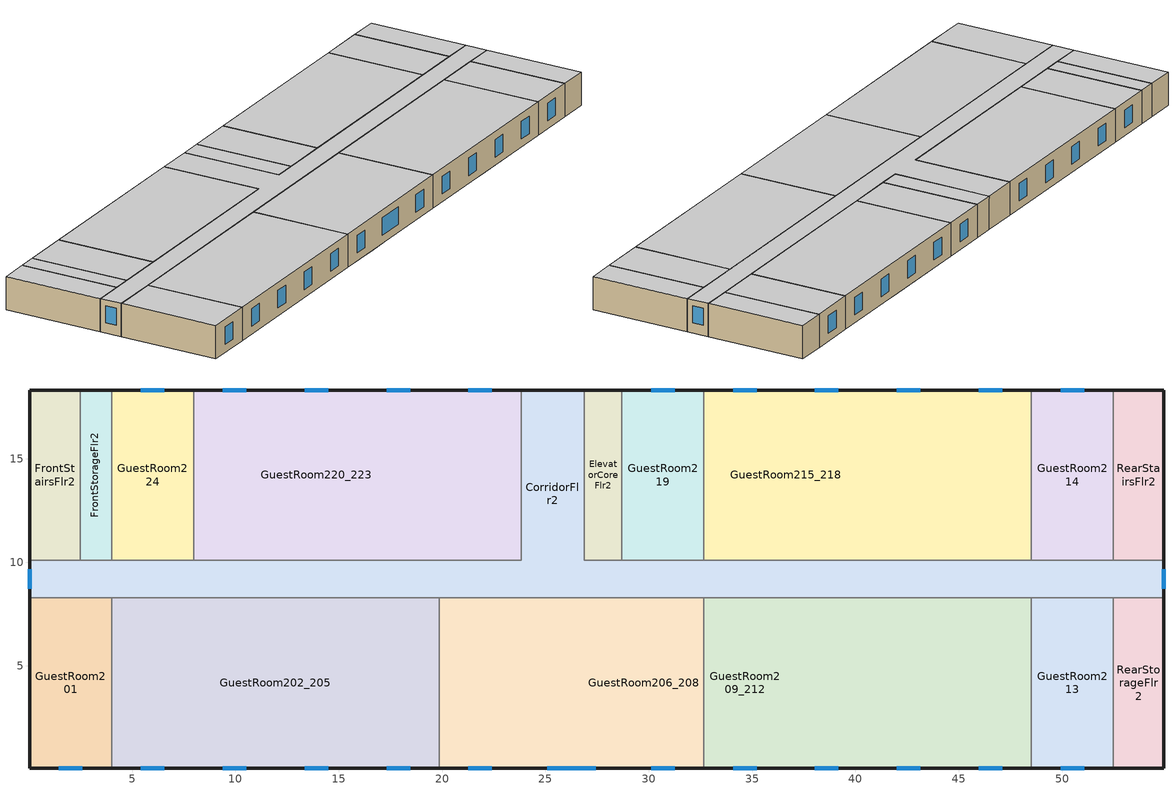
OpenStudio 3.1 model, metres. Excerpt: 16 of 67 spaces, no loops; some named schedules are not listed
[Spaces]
CorridorFlr2
 floor to CorridorFlr1 (NACM_Interior Floor): 26.87,18.34 26.87,10.11 54.91,10.11 54.91,8.28 0.05,8.28 0.05,10.11 23.82,10.11 23.82,18.34 z3.35
 wall outside (Base_CZ12-NonresMetalFrameWallU055): 0.05,10.11 0.05,8.28 / 54.91,8.28 54.91,10.11 / 26.87,18.34 23.82,18.34 z3.35:6.1
 wall to RearStairsFlr2 (NACM_Interior Wall): 54.91,10.11 52.47,10.11 z3.35:6.1
 wall to GuestRoom220_223 (NACM_Interior Wall): 23.82,18.34 23.82,10.11 7.97,10.11 z3.35:6.1
 wall to GuestRoom224 (NACM_Interior Wall): 7.97,10.11 4.01,10.11 z3.35:6.1
 wall to FrontStorageFlr2 (NACM_Interior Wall): 4.01,10.11 2.49,10.11 z3.35:6.1
 wall to FrontStairsFlr2 (NACM_Interior Wall): 2.49,10.11 0.05,10.11 z3.35:6.1
 wall to GuestRoom201 (NACM_Interior Wall): 0.05,8.28 4.01,8.28 z3.35:6.1
 wall to GuestRoom202_205 (NACM_Interior Wall): 4.01,8.28 19.86,8.28 z3.35:6.1
 wall to GuestRoom206_208 (NACM_Interior Wall): 19.86,8.28 32.66,8.28 z3.35:6.1
 wall to GuestRoom209_212 (NACM_Interior Wall): 32.66,8.28 48.51,8.28 z3.35:6.1
 wall to GuestRoom213 (NACM_Interior Wall): 48.51,8.28 52.47,8.28 z3.35:6.1
 wall to RearStorageFlr2 (NACM_Interior Wall): 52.47,8.28 54.91,8.28 z3.35:6.1
 wall to GuestRoom214 (NACM_Interior Wall): 52.47,10.11 48.51,10.11 z3.35:6.1
 wall to GuestRoom215_218 (NACM_Interior Wall): 48.51,10.11 32.66,10.11 z3.35:6.1
 wall to GuestRoom219 (NACM_Interior Wall): 32.66,10.11 28.7,10.11 z3.35:6.1
 wall to ElevatorCoreFlr2 (NACM_Interior Wall): 28.7,10.11 26.87,10.11 26.87,18.34 z3.35:6.1
 window (Base_AllCZ_FixedWinU34_NRes): 0.05,9.66 0.05,8.73 / 54.91,8.73 54.91,9.66 z4.19:5.61
 ceiling to CorridorFlr3: 54.91,8.28 54.91,10.11 26.87,10.11 26.87,18.34 23.82,18.34 23.82,10.11 0.05,10.11 0.05,8.28 z6.1
RearStairsFlr2
 floor to RearStairsFlr1 (NACM_Interior Floor): 54.91,18.34 54.91,10.11 52.47,10.11 52.47,18.34 z3.35
 wall outside (Base_CZ12-NonresMetalFrameWallU055): 54.91,10.11 54.91,18.34 52.47,18.34 z3.35:6.1
 wall to GuestRoom214: 52.47,18.34 52.47,10.11 z3.35:6.1
 ceiling to RearStairsFlr3: 54.91,10.11 54.91,18.34 52.47,18.34 52.47,10.11 z6.1
GuestRoom220_223
 floor to ExerciseCenterFlr1 (NACM_Interior Floor): 23.82,18.34 23.82,10.11 19.86,10.11 19.86,18.34 z3.35
 floor to FrontOfficeFlr1 (NACM_Interior Floor): 19.86,18.34 19.86,10.11 7.97,10.11 7.97,18.34 z3.35
 wall outside (Base_CZ12-ResMetalFrameWallU069): 23.82,18.34 7.97,18.34 z3.35:6.1
 wall to GuestRoom224 (NACM_Interior Wall): 7.97,18.34 7.97,10.11 z3.35:6.1
 window (Base_AllCZ_FixedWinU36_Res): 22.41,18.34 21.27,18.34 / 18.45,18.34 17.31,18.34 / 14.49,18.34 13.35,18.34 / 10.52,18.34 9.39,18.34 z4:5.45
 ceiling to GuestRoom320_323: 23.82,10.11 23.82,18.34 7.97,18.34 7.97,10.11 z6.1
GuestRoom224
 floor to FrontOfficeFlr1 (NACM_Interior Floor): 7.97,18.34 7.97,10.11 4.01,10.11 4.01,18.34 z3.35
 wall outside (Base_CZ12-ResMetalFrameWallU069): 7.97,18.34 4.01,18.34 z3.35:6.1
 wall to FrontStorageFlr2: 4.01,18.34 4.01,10.11 z3.35:6.1
 window (Base_AllCZ_FixedWinU36_Res): 6.56,18.34 5.42,18.34 z4:5.45
 ceiling to GuestRoom324: 7.97,10.11 7.97,18.34 4.01,18.34 4.01,10.11 z6.1
FrontStorageFlr2
 floor to FrontStorageFlr1 (NACM_Interior Floor): 4.01,18.34 4.01,10.11 2.49,10.11 2.49,18.34 z3.35
 wall outside (Base_CZ12-NonresMetalFrameWallU055): 4.01,18.34 2.49,18.34 z3.35:6.1
 wall to FrontStairsFlr2: 2.49,18.34 2.49,10.11 z3.35:6.1
 ceiling to FrontStorageFlr3: 4.01,10.11 4.01,18.34 2.49,18.34 2.49,10.11 z6.1
FrontStairsFlr2
 floor to FrontStairsFlr1 (NACM_Interior Floor): 2.49,18.34 2.49,10.11 0.05,10.11 0.05,18.34 z3.35
 wall outside (Base_CZ12-NonresMetalFrameWallU055): 2.49,18.34 0.05,18.34 0.05,10.11 z3.35:6.1
 ceiling to FrontStairsFlr3: 2.49,10.11 2.49,18.34 0.05,18.34 0.05,10.11 z6.1
GuestRoom201
 floor to FrontLoungeFlr1 (NACM_Interior Floor): 4.01,8.28 4.01,0.05 0.05,0.05 0.05,8.28 z3.35
 wall outside (Base_CZ12-ResMetalFrameWallU069): 0.05,8.28 0.05,0.05 4.01,0.05 z3.35:6.1
 wall to GuestRoom202_205 (NACM_Interior Wall): 4.01,0.05 4.01,8.28 z3.35:6.1
 window (Base_AllCZ_FixedWinU36_Res): 1.46,0.05 2.6,0.05 z4:5.45
 ceiling to GuestRoom301: 4.01,0.05 4.01,8.28 0.05,8.28 0.05,0.05 z6.1
GuestRoom202_205
 floor to FrontLoungeFlr1 (NACM_Interior Floor): 19.86,8.28 19.86,0.05 4.01,0.05 4.01,8.28 z3.35
 wall outside (Base_CZ12-ResMetalFrameWallU069): 4.01,0.05 19.86,0.05 z3.35:6.1
 wall to GuestRoom206_208 (NACM_Interior Wall): 19.86,0.05 19.86,8.28 z3.35:6.1
 window (Base_AllCZ_FixedWinU36_Res): 5.42,0.05 6.56,0.05 / 9.39,0.05 10.52,0.05 / 13.35,0.05 14.49,0.05 / 17.31,0.05 18.45,0.05 z4:5.45
 ceiling to GuestRoom302_305: 19.86,0.05 19.86,8.28 4.01,8.28 4.01,0.05 z6.1
GuestRoom206_208
 floor to CorridorFlr1 (NACM_Interior Floor): 26.87,8.28 26.87,0.05 23.82,0.05 23.82,8.28 z3.35
 floor to RestroomFlr1 (NACM_Interior Floor): 23.82,8.28 23.82,0.05 19.86,0.05 19.86,8.28 z3.35
 floor to MeetingRoomFlr1 (NACM_Interior Floor): 32.66,8.28 32.66,0.05 26.87,0.05 26.87,8.28 z3.35
 wall outside (Base_CZ12-ResMetalFrameWallU069): 19.86,0.05 32.66,0.05 z3.35:6.1
 wall to GuestRoom209_212 (NACM_Interior Wall): 32.66,0.05 32.66,8.28 z3.35:6.1
 window (Base_AllCZ_FixedWinU36_Res): 21.27,0.05 22.41,0.05 / 25.08,0.05 27.44,0.05 / 30.11,0.05 31.25,0.05 z4:5.45
 ceiling to GuestRoom306_308: 32.66,0.05 32.66,8.28 19.86,8.28 19.86,0.05 z6.1
GuestRoom209_212
 floor to MeetingRoomFlr1 (NACM_Interior Floor): 36.62,8.28 36.62,0.05 32.66,0.05 32.66,8.28 z3.35
 floor to MechanicalRoomFlr1 (NACM_Interior Floor): 40.59,8.28 40.59,0.05 36.62,0.05 36.62,8.28 z3.35
 floor to GuestRoom101 (NACM_Interior Floor): 44.55,8.28 44.55,0.05 40.59,0.05 40.59,8.28 z3.35
 floor to GuestRoom102 (NACM_Interior Floor): 48.51,8.28 48.51,0.05 44.55,0.05 44.55,8.28 z3.35
 wall outside (Base_CZ12-ResMetalFrameWallU069): 32.66,0.05 48.51,0.05 z3.35:6.1
 wall to GuestRoom213 (NACM_Interior Wall): 48.51,0.05 48.51,8.28 z3.35:6.1
 window (Base_AllCZ_FixedWinU36_Res): 34.07,0.05 35.21,0.05 / 38.04,0.05 39.18,0.05 / 42,0.05 43.14,0.05 / 45.96,0.05 47.1,0.05 z4:5.45
 ceiling to GuestRoom309_312: 48.51,0.05 48.51,8.28 32.66,8.28 32.66,0.05 z6.1
GuestRoom213
 floor to GuestRoom103 (NACM_Interior Floor): 52.47,8.28 52.47,0.05 48.51,0.05 48.51,8.28 z3.35
 wall outside (Base_CZ12-ResMetalFrameWallU069): 48.51,0.05 52.47,0.05 z3.35:6.1
 wall to RearStorageFlr2 (NACM_Interior Wall): 52.47,0.05 52.47,8.28 z3.35:6.1
 window (Base_AllCZ_FixedWinU36_Res): 49.92,0.05 51.06,0.05 z4:5.45
 ceiling to GuestRoom313: 52.47,0.05 52.47,8.28 48.51,8.28 48.51,0.05 z6.1
RearStorageFlr2
 floor to RearStorageFlr1 (NACM_Interior Floor): 54.91,8.28 54.91,0.05 52.47,0.05 52.47,8.28 z3.35
 wall outside (Base_CZ12-NonresMetalFrameWallU055): 52.47,0.05 54.91,0.05 54.91,8.28 z3.35:6.1
 ceiling to RearStorageFlr3: 54.91,0.05 54.91,8.28 52.47,8.28 52.47,0.05 z6.1
GuestRoom214
 floor to GuestRoom104 (NACM_Interior Floor): 52.47,18.34 52.47,10.11 48.51,10.11 48.51,18.34 z3.35
 wall outside (Base_CZ12-ResMetalFrameWallU069): 52.47,18.34 48.51,18.34 z3.35:6.1
 wall to GuestRoom215_218 (NACM_Interior Wall): 48.51,18.34 48.51,10.11 z3.35:6.1
 window (Base_AllCZ_FixedWinU36_Res): 51.06,18.34 49.92,18.34 z4:5.45
 ceiling to GuestRoom314: 52.47,10.11 52.47,18.34 48.51,18.34 48.51,10.11 z6.1
GuestRoom215_218
 floor to GuestRoom105 (NACM_Interior Floor): 48.51,18.34 48.51,10.11 44.55,10.11 44.55,18.34 z3.35
 floor to EmployeeLoungeFlr1 (NACM_Interior Floor): 44.55,18.34 44.55,10.11 40.59,10.11 40.59,18.34 z3.35
 floor to LaundryRoomFlr1 (NACM_Interior Floor): 40.59,18.34 40.59,10.11 32.66,10.11 32.66,18.34 z3.35
 wall outside (Base_CZ12-ResMetalFrameWallU069): 48.51,18.34 32.66,18.34 z3.35:6.1
 wall to GuestRoom219 (NACM_Interior Wall): 32.66,18.34 32.66,10.11 z3.35:6.1
 window (Base_AllCZ_FixedWinU36_Res): 47.1,18.34 45.96,18.34 / 43.14,18.34 42,18.34 / 39.18,18.34 38.04,18.34 / 35.21,18.34 34.07,18.34 z4:5.45
 ceiling to GuestRoom315_318: 48.51,10.11 48.51,18.34 32.66,18.34 32.66,10.11 z6.1
GuestRoom219
 floor to LaundryRoomFlr1 (NACM_Interior Floor): 32.66,18.34 32.66,10.11 28.7,10.11 28.7,18.34 z3.35
 wall outside (Base_CZ12-ResMetalFrameWallU069): 32.66,18.34 28.7,18.34 z3.35:6.1
 wall to ElevatorCoreFlr2: 28.7,18.34 28.7,10.11 z3.35:6.1
 window (Base_AllCZ_FixedWinU36_Res): 31.25,18.34 30.11,18.34 z4:5.45
 ceiling to GuestRoom319: 32.66,10.11 32.66,18.34 28.7,18.34 28.7,10.11 z6.1
ElevatorCoreFlr2
 floor to ElevatorCoreFlr1 (NACM_Dropped Ceiling): 28.7,18.34 28.7,10.11 26.87,10.11 26.87,18.34 z3.35
 wall outside (Base_CZ12-NonresMetalFrameWallU055): 28.7,18.34 26.87,18.34 z3.35:6.1
 ceiling to ElevatorCoreFlr3: 28.7,10.11 28.7,18.34 26.87,18.34 26.87,10.11 z6.1
[Site]
SACRAMENTO EXECUTIVE: Latitude {deg}=38.58; Longitude {deg}=-121.49; Time Zone {hr}=-8; Elevation {m}=4.572
[SizingPeriod:DesignDay] Barometric Pressure {Pa}=101284; Wind Speed {m/s}=2.3; Sky Clearness=0; Rain Indicator=0; Snow Indicator=0; Day of Month=21; Daylight Saving Time Indicator=0; Humidity Indicating Type=Wetbulb; Dry-Bulb Temperature Range Modifier Type=DefaultMultipliers
Name | Maximum Dry-Bulb Temperature {C} | Daily Dry-Bulb Temperature Range {deltaC} | Humidity Indicating Conditions at Maximum Dry-Bulb | Wind Direction {deg} | Month | Day Type | Solar Model Indicator | ASHRAE Taub | ASHRAE Taud
SACRAMENTO EXECUTIVE Ann Htg 99.6% Condns DB | -0.3 | 0 | -0.3 | 330 | 12 | WinterDesignDay | ASHRAEClearSky
SACRAMENTO EXECUTIVE  June .4% Condns DB=>MCWB | 39.4 | 16.5 | 21.6 | 220 | 6 | SummerDesignDay | ASHRAETau | 0.362 | 2.413
SACRAMENTO EXECUTIVE  July .4% Condns DB=>MCWB | 40.1 | 17.7 | 22 | 220 | 7 | SummerDesignDay | ASHRAETau | 0.363 | 2.407
SACRAMENTO EXECUTIVE  August .4% Condns DB=>MCWB | 40.1 | 17.5 | 21.2 | 220 | 8 | SummerDesignDay | ASHRAETau | 0.347 | 2.442
[Site:WaterMainsTemperature]
Calculation Method=Schedule; Temperature Schedule=WaterMainCZ12
[Building]
Hotel Small: North Axis {deg}=0
[Material]
Name | Roughness | Thickness {m} | Conductivity {W/m-K} | Density {kg/m3} | Specific Heat {J/kg-K} | Thermal Absorptance | Solar Absorptance | Visible Absorptance
Stucco - 7/8 in.; Stucco - 7/8 in. 1 | MediumRough | 0.022352 | 0.700948 | 1855.1 | 837.36 | 0.9 | 0.7 | 0.8
Air - Metal Wall Framing - 16 or 24 in. OC; Air - Metal Wall Framing - 16 or 24 in. OC 1; Air - Metal Wall Framing - 16 or 24 in. OC 2 | Smooth | 0.1397 | 1.22017 | 1.28148 | 1004.832
Gypsum Board - 1/2 in.; Gypsum Board - 1/2 in. 1 | Smooth | 0.0127 | 0.158656 | 640.739 | 1130.436 | 0.9 | 0.7 | 0.8
Compliance Insulation R10.06 | Smooth | 0.0407817 | 0.0230188 | 16.0185 | 1130.436
Gypsum Board - 5/8 in. | MediumRough | 0.016002 | 0.158656 | 640.739 | 1130.436 | 0.9 | 0.7 | 0.8
Concrete - 140 lb/ft3 - 4 in. | Smooth | 0.1016 | 1.9514 | 2239.06 | 921.096
Metal Deck - 1/16 in. | MediumRough | 0.0015875 | 45.3452 | 7820.53 | 502.416 | 0.9 | 0.7 | 0.8
Acoustic Tile - 3/4 in. | MediumRough | 0.01905 | 0.0576335 | 288.332 | 795.492 | 0.9 | 0.7 | 0.8
Compliance Insulation R2.00 | Smooth | 0.00810768 | 0.0230188 | 16.0185 | 1130.436
Compliance Insulation R0.20 | Smooth | 0.000810768 | 0.0230188 | 16.0185 | 1130.436
Compliance Insulation R0.10 | Smooth | 0.000405384 | 0.0230188 | 16.0185 | 1130.436
Compliance Insulation R14.60 | Smooth | 0.0591861 | 0.0230188 | 16.0185 | 1130.436
Compliance Insulation R1.41 | Smooth | 0.00571591 | 0.0230188 | 16.0185 | 1130.436
Compliance Insulation R0.02 | Smooth | 8.10768e-05 | 0.0230188 | 16.0185 | 1130.436
Carpet - 3/4 in. 2 | Smooth | 0.01905 | 0.0455183 | 288.332 | 1381.644 | 0.9 | 0.7 | 0.8
[Construction]
Base_CZ12-NonresMetalFrameWallU055: Stucco - 7/8 in., Compliance Insulation R14.60, Compliance Insulation R1.41, Compliance Insulation R0.02, Compliance Insulation R0.02, Air - Metal Wall Framing - 16 or 24 in. OC, Gypsum Board - 1/2 in.
Base_CZ12-ResMetalFrameWallU069: Stucco - 7/8 in. 1, Compliance Insulation R10.06, Compliance Insulation R2.00, Compliance Insulation R0.20, Compliance Insulation R0.10, Air - Metal Wall Framing - 16 or 24 in. OC 1, Gypsum Board - 1/2 in. 1
NACM_Interior Wall: Gypsum Board - 5/8 in., Air - Metal Wall Framing - 16 or 24 in. OC 2, Gypsum Board - 5/8 in.
NACM_Interior Floor: Metal Deck - 1/16 in., Concrete - 140 lb/ft3 - 4 in., Carpet - 3/4 in. 2
NACM_Dropped Ceiling: Acoustic Tile - 3/4 in.
Base_AllCZ_FixedWinU34_NRes: Base_AllCZ_FixedWinU34_NRes Material
Base_AllCZ_FixedWinU36_Res: Base_AllCZ_FixedWinU36_Res Material
[WindowMaterial:SimpleGlazingSystem] Visible Transmittance=0.42
Name | U-Factor {W/m2-K} | Solar Heat Gain Coefficient
Base_AllCZ_FixedWinU34_NRes Material | 1.93061 | 0.22
Base_AllCZ_FixedWinU36_Res Material | 2.04417 | 0.25
[Space] Building Story=Building Story 2
Name | Thermal Zone | Design Specification Outdoor Air Object
CorridorFlr2; ElevatorCoreFlr2 | CorridorFlr2 Thermal Zone | CorridorFlr2 Thermal Zone Design Specification Outdoor Air
FrontStairsFlr2 | FrontStairsFlr2 Thermal Zone | FrontStairsFlr2 Thermal Zone Design Specification Outdoor Air
FrontStorageFlr2 | FrontStorageFlr2 Thermal Zone | FrontStorageFlr2 Thermal Zone Design Specification Outdoor Air
GuestRoom201 | GuestRoom201 Thermal Zone | GuestRoom201 Thermal Zone Design Specification Outdoor Air
GuestRoom202_205 | GuestRoom202_205 Thermal Zone | GuestRoom202_205 Thermal Zone Design Specification Outdoor Air
GuestRoom206_208 | GuestRoom206_208 Thermal Zone | GuestRoom206_208 Thermal Zone Design Specification Outdoor Air
GuestRoom209_212 | GuestRoom209_212 Thermal Zone | GuestRoom209_212 Thermal Zone Design Specification Outdoor Air
GuestRoom213 | GuestRoom213 Thermal Zone | GuestRoom213 Thermal Zone Design Specification Outdoor Air
GuestRoom214 | GuestRoom214 Thermal Zone | GuestRoom214 Thermal Zone Design Specification Outdoor Air
GuestRoom215_218 | GuestRoom215_218 Thermal Zone | GuestRoom215_218 Thermal Zone Design Specification Outdoor Air
GuestRoom219 | GuestRoom219 Thermal Zone | GuestRoom219 Thermal Zone Design Specification Outdoor Air
GuestRoom220_223 | GuestRoom220_223 Thermal Zone | GuestRoom220_223 Thermal Zone Design Specification Outdoor Air
GuestRoom224 | GuestRoom224 Thermal Zone | GuestRoom224 Thermal Zone Design Specification Outdoor Air
RearStairsFlr2 | RearStairsFlr2 Thermal Zone | RearStairsFlr2 Thermal Zone Design Specification Outdoor Air
RearStorageFlr2 | RearStorageFlr2 Thermal Zone | RearStorageFlr2 Thermal Zone Design Specification Outdoor Air
[ThermalZone] Multiplier=1; Use Ideal Air Loads=No
Name | Thermostat
CorridorFlr2 Thermal Zone | CorridorFlr2 Thermal Zone Thermostat
FrontStairsFlr2 Thermal Zone | FrontStairsFlr2 Thermal Zone Thermostat
FrontStorageFlr2 Thermal Zone | FrontStorageFlr2 Thermal Zone Thermostat
RearStairsFlr2 Thermal Zone | RearStairsFlr2 Thermal Zone Thermostat
RearStorageFlr2 Thermal Zone | RearStorageFlr2 Thermal Zone Thermostat
GuestRoom201 Thermal Zone | GuestRoom201 Thermal Zone Thermostat
GuestRoom202_205 Thermal Zone | GuestRoom202_205 Thermal Zone Thermostat
GuestRoom206_208 Thermal Zone | GuestRoom206_208 Thermal Zone Thermostat
GuestRoom209_212 Thermal Zone | GuestRoom209_212 Thermal Zone Thermostat
GuestRoom213 Thermal Zone | GuestRoom213 Thermal Zone Thermostat
GuestRoom214 Thermal Zone | GuestRoom214 Thermal Zone Thermostat
GuestRoom215_218 Thermal Zone | GuestRoom215_218 Thermal Zone Thermostat
GuestRoom219 Thermal Zone | GuestRoom219 Thermal Zone Thermostat
GuestRoom220_223 Thermal Zone | GuestRoom220_223 Thermal Zone Thermostat
GuestRoom224 Thermal Zone | GuestRoom224 Thermal Zone Thermostat
[BuildingStory]
Building Story 2
[People:Definition] Number of People Calculation Method=People/Area; Fraction Radiant=0.3
Name | People per Space Floor Area {person/m2} | Sensible Heat Fraction
CorridorFlr2 People Definition; FrontStairsFlr2 People Definition; FrontStorageFlr2 People Definition; RearStairsFlr2 People Definition; RearStorageFlr2 People Definition | 0.0538196 | 0.5
GuestRoom201 People Definition; GuestRoom202_205 People Definition; GuestRoom206_208 People Definition; GuestRoom209_212 People Definition; GuestRoom213 People Definition; GuestRoom214 People Definition; GuestRoom215_218 People Definition; GuestRoom219 People Definition; GuestRoom220_223 People Definition; GuestRoom224 People Definition | 0.0269098 | 0.6125
[People] Multiplier=1
Name | People Definition | Space or SpaceType | Number of People Schedule | Activity Level Schedule
CorridorFlr2 People | CorridorFlr2 People Definition | CorridorFlr2 | ResidentialCommonOccupancy | CorridorFlr2 People Activity Level
FrontStairsFlr2 People | FrontStairsFlr2 People Definition | FrontStairsFlr2 | ResidentialCommonOccupancy | FrontStairsFlr2 People Activity Level
FrontStorageFlr2 People | FrontStorageFlr2 People Definition | FrontStorageFlr2 | ResidentialCommonOccupancy | FrontStorageFlr2 People Activity Level
GuestRoom201 People | GuestRoom201 People Definition | GuestRoom201 | ResidentialLivingOccupancy | GuestRoom201 People Activity Level
GuestRoom202_205 People | GuestRoom202_205 People Definition | GuestRoom202_205 | ResidentialLivingOccupancy | GuestRoom202_205 People Activity Level
GuestRoom206_208 People | GuestRoom206_208 People Definition | GuestRoom206_208 | ResidentialLivingOccupancy | GuestRoom206_208 People Activity Level
GuestRoom209_212 People | GuestRoom209_212 People Definition | GuestRoom209_212 | ResidentialLivingOccupancy | GuestRoom209_212 People Activity Level
GuestRoom213 People | GuestRoom213 People Definition | GuestRoom213 | ResidentialLivingOccupancy | GuestRoom213 People Activity Level
GuestRoom214 People | GuestRoom214 People Definition | GuestRoom214 | ResidentialLivingOccupancy | GuestRoom214 People Activity Level
GuestRoom215_218 People | GuestRoom215_218 People Definition | GuestRoom215_218 | ResidentialLivingOccupancy | GuestRoom215_218 People Activity Level
GuestRoom219 People | GuestRoom219 People Definition | GuestRoom219 | ResidentialLivingOccupancy | GuestRoom219 People Activity Level
GuestRoom220_223 People | GuestRoom220_223 People Definition | GuestRoom220_223 | ResidentialLivingOccupancy | GuestRoom220_223 People Activity Level
GuestRoom224 People | GuestRoom224 People Definition | GuestRoom224 | ResidentialLivingOccupancy | GuestRoom224 People Activity Level
RearStairsFlr2 People | RearStairsFlr2 People Definition | RearStairsFlr2 | ResidentialCommonOccupancy | RearStairsFlr2 People Activity Level
RearStorageFlr2 People | RearStorageFlr2 People Definition | RearStorageFlr2 | ResidentialCommonOccupancy | RearStorageFlr2 People Activity Level
[SpaceInfiltration:DesignFlowRate] Temperature Term Coefficient=0; Velocity Squared Term Coefficient=0
Name | Space or SpaceType | Schedule | Design Flow Rate Calculation Method | Flow per Exterior Surface Area {m3/s-m2} | Constant Term Coefficient | Velocity Term Coefficient | Design Flow Rate {m3/s}
CorridorFlr2 Space Infiltration Design Flow Rate 1 | CorridorFlr2 | ResidentialCommonInfiltration | Flow/ExteriorWallArea | 0.00119482 | 0 | 0.224052
ElevatorCoreFlr2 Space Infiltration Design Flow Rate 1 | ElevatorCoreFlr2 | On | Flow/ExteriorWallArea | 0.00119482 | 0 | 0.224052
FrontStairsFlr2 Space Infiltration Design Flow Rate 1 | FrontStairsFlr2 | ResidentialCommonInfiltration | Flow/ExteriorWallArea | 0.00119482 | 0 | 0.224052
FrontStorageFlr2 Space Infiltration Design Flow Rate 1 | FrontStorageFlr2 | ResidentialCommonInfiltration | Flow/ExteriorWallArea | 0.00119482 | 0 | 0.224052
GuestRoom201 Space Infiltration Design Flow Rate 1 | GuestRoom201 | ResidentialLivingInfiltration | Flow/ExteriorWallArea | 0.00119482 | 0 | 0.224052
GuestRoom201 Space Infiltration Design Flow Rate 2 | GuestRoom201 | ResidentialLivingHVACAvail | Flow/Space |  | 1 | 0 | 0.0248499
GuestRoom202_205 Space Infiltration Design Flow Rate 1 | GuestRoom202_205 | ResidentialLivingInfiltration | Flow/ExteriorWallArea | 0.00119482 | 0 | 0.224052
GuestRoom202_205 Space Infiltration Design Flow Rate 2 | GuestRoom202_205 | ResidentialLivingHVACAvail | Flow/Space |  | 1 | 0 | 0.0993997
GuestRoom206_208 Space Infiltration Design Flow Rate 1 | GuestRoom206_208 | ResidentialLivingInfiltration | Flow/ExteriorWallArea | 0.00119482 | 0 | 0.224052
GuestRoom206_208 Space Infiltration Design Flow Rate 2 | GuestRoom206_208 | ResidentialLivingHVACAvail | Flow/Space |  | 1 | 0 | 0.0802844
GuestRoom209_212 Space Infiltration Design Flow Rate 1 | GuestRoom209_212 | ResidentialLivingInfiltration | Flow/ExteriorWallArea | 0.00119482 | 0 | 0.224052
GuestRoom209_212 Space Infiltration Design Flow Rate 2 | GuestRoom209_212 | ResidentialLivingHVACAvail | Flow/Space |  | 1 | 0 | 0.0993997
GuestRoom213 Space Infiltration Design Flow Rate 1 | GuestRoom213 | ResidentialLivingInfiltration | Flow/ExteriorWallArea | 0.00119482 | 0 | 0.224052
GuestRoom213 Space Infiltration Design Flow Rate 2 | GuestRoom213 | ResidentialLivingHVACAvail | Flow/Space |  | 1 | 0 | 0.0248499
GuestRoom214 Space Infiltration Design Flow Rate 1 | GuestRoom214 | ResidentialLivingInfiltration | Flow/ExteriorWallArea | 0.00119482 | 0 | 0.224052
GuestRoom214 Space Infiltration Design Flow Rate 2 | GuestRoom214 | ResidentialLivingHVACAvail | Flow/Space |  | 1 | 0 | 0.024848
GuestRoom215_218 Space Infiltration Design Flow Rate 1 | GuestRoom215_218 | ResidentialLivingInfiltration | Flow/ExteriorWallArea | 0.00119482 | 0 | 0.224052
GuestRoom215_218 Space Infiltration Design Flow Rate 2 | GuestRoom215_218 | ResidentialLivingHVACAvail | Flow/Space |  | 1 | 0 | 0.0993921
GuestRoom219 Space Infiltration Design Flow Rate 1 | GuestRoom219 | ResidentialLivingInfiltration | Flow/ExteriorWallArea | 0.00119482 | 0 | 0.224052
GuestRoom219 Space Infiltration Design Flow Rate 2 | GuestRoom219 | ResidentialLivingHVACAvail | Flow/Space |  | 1 | 0 | 0.0248484
GuestRoom220_223 Space Infiltration Design Flow Rate 1 | GuestRoom220_223 | ResidentialLivingInfiltration | Flow/ExteriorWallArea | 0.00119482 | 0 | 0.224052
GuestRoom220_223 Space Infiltration Design Flow Rate 2 | GuestRoom220_223 | ResidentialLivingHVACAvail | Flow/Space |  | 1 | 0 | 0.0993921
GuestRoom224 Space Infiltration Design Flow Rate 1 | GuestRoom224 | ResidentialLivingInfiltration | Flow/ExteriorWallArea | 0.00119482 | 0 | 0.224052
GuestRoom224 Space Infiltration Design Flow Rate 2 | GuestRoom224 | ResidentialLivingHVACAvail | Flow/Space |  | 1 | 0 | 0.024848
RearStairsFlr2 Space Infiltration Design Flow Rate 1 | RearStairsFlr2 | ResidentialCommonInfiltration | Flow/ExteriorWallArea | 0.00119482 | 0 | 0.224052
RearStorageFlr2 Space Infiltration Design Flow Rate 1 | RearStorageFlr2 | ResidentialCommonInfiltration | Flow/ExteriorWallArea | 0.00119482 | 0 | 0.224052
[Lights:Definition] Design Level Calculation Method=Watts/Area; Return Air Fraction=0
Name | Watts per Space Floor Area {W/m2} | Fraction Radiant
CorridorFlr2 Regulated Lights Definition; FrontStairsFlr2 Regulated Lights Definition; FrontStorageFlr2 Regulated Lights Definition; RearStairsFlr2 Regulated Lights Definition; RearStorageFlr2 Regulated Lights Definition | 4.30556 | 0.97
GuestRoom201 Non-Regulated Lights Definition; GuestRoom202_205 Non-Regulated Lights Definition; GuestRoom209_212 Non-Regulated Lights Definition; GuestRoom213 Non-Regulated Lights Definition | 13.6356 | 0.2
GuestRoom206_208 Non-Regulated Lights Definition | 13.0355 | 0.2
GuestRoom214 Non-Regulated Lights Definition; GuestRoom215_218 Non-Regulated Lights Definition; GuestRoom220_223 Non-Regulated Lights Definition; GuestRoom224 Non-Regulated Lights Definition | 13.6363 | 0.2
GuestRoom219 Non-Regulated Lights Definition | 13.6362 | 0.2
[Lights] Fraction Replaceable=1
Name | Lights Definition | Space or SpaceType | Schedule
CorridorFlr2 Regulated Lights | CorridorFlr2 Regulated Lights Definition | CorridorFlr2 | ResidentialCommonLights
FrontStairsFlr2 Regulated Lights | FrontStairsFlr2 Regulated Lights Definition | FrontStairsFlr2 | ResidentialCommonLights
FrontStorageFlr2 Regulated Lights | FrontStorageFlr2 Regulated Lights Definition | FrontStorageFlr2 | ResidentialCommonLights
GuestRoom201 Non-Regulated Lights | GuestRoom201 Non-Regulated Lights Definition | GuestRoom201 | T24R_ILtg
GuestRoom202_205 Non-Regulated Lights | GuestRoom202_205 Non-Regulated Lights Definition | GuestRoom202_205 | T24R_ILtg
GuestRoom206_208 Non-Regulated Lights | GuestRoom206_208 Non-Regulated Lights Definition | GuestRoom206_208 | T24R_ILtg
GuestRoom209_212 Non-Regulated Lights | GuestRoom209_212 Non-Regulated Lights Definition | GuestRoom209_212 | T24R_ILtg
GuestRoom213 Non-Regulated Lights | GuestRoom213 Non-Regulated Lights Definition | GuestRoom213 | T24R_ILtg
GuestRoom214 Non-Regulated Lights | GuestRoom214 Non-Regulated Lights Definition | GuestRoom214 | T24R_ILtg
GuestRoom215_218 Non-Regulated Lights | GuestRoom215_218 Non-Regulated Lights Definition | GuestRoom215_218 | T24R_ILtg
GuestRoom219 Non-Regulated Lights | GuestRoom219 Non-Regulated Lights Definition | GuestRoom219 | T24R_ILtg
GuestRoom220_223 Non-Regulated Lights | GuestRoom220_223 Non-Regulated Lights Definition | GuestRoom220_223 | T24R_ILtg
GuestRoom224 Non-Regulated Lights | GuestRoom224 Non-Regulated Lights Definition | GuestRoom224 | T24R_ILtg
RearStairsFlr2 Regulated Lights | RearStairsFlr2 Regulated Lights Definition | RearStairsFlr2 | ResidentialCommonLights
RearStorageFlr2 Regulated Lights | RearStorageFlr2 Regulated Lights Definition | RearStorageFlr2 | ResidentialCommonLights
[ElectricEquipment:Definition] Design Level Calculation Method=Watts/Area; Fraction Lost=0
Name | Watts per Space Floor Area {W/m2} | Fraction Latent | Fraction Radiant
GuestRoom201 Recepticle Loads Definition | 112.197 | 0.0172722 | 0.302022
GuestRoom201 Process Electric Loads Definition | 41.2495 | 0 | 0
GuestRoom202_205 Recepticle Loads Definition; GuestRoom209_212 Recepticle Loads Definition; GuestRoom213 Recepticle Loads Definition | 112.198 | 0.0172722 | 0.302022
GuestRoom202_205 Process Electric Loads Definition; GuestRoom209_212 Process Electric Loads Definition; GuestRoom213 Process Electric Loads Definition | 41.2496 | 0 | 0
GuestRoom206_208 Recepticle Loads Definition | 104.183 | 0.0172722 | 0.302022
GuestRoom206_208 Process Electric Loads Definition | 38.3029 | 0 | 0
GuestRoom214 Recepticle Loads Definition; GuestRoom215_218 Recepticle Loads Definition; GuestRoom220_223 Recepticle Loads Definition; GuestRoom224 Recepticle Loads Definition | 112.205 | 0.0172722 | 0.302022
GuestRoom214 Process Electric Loads Definition; GuestRoom215_218 Process Electric Loads Definition; GuestRoom220_223 Process Electric Loads Definition; GuestRoom224 Process Electric Loads Definition | 41.2526 | 0 | 0
GuestRoom219 Recepticle Loads Definition | 112.204 | 0.0172722 | 0.302022
GuestRoom219 Process Electric Loads Definition | 41.252 | 0 | 0
[ElectricEquipment]
Name | Electric Equipment Definition | Space or SpaceType | Schedule
GuestRoom201 Recepticle Loads | GuestRoom201 Recepticle Loads Definition | GuestRoom201 | GuestRoom201-RecptSch
GuestRoom201 Process Electric Loads | GuestRoom201 Process Electric Loads Definition | GuestRoom201 | GuestRoom201-ProcESch
GuestRoom202_205 Recepticle Loads | GuestRoom202_205 Recepticle Loads Definition | GuestRoom202_205 | GuestRoom202_205-RecptSch
GuestRoom202_205 Process Electric Loads | GuestRoom202_205 Process Electric Loads Definition | GuestRoom202_205 | GuestRoom202_205-ProcESch
GuestRoom206_208 Recepticle Loads | GuestRoom206_208 Recepticle Loads Definition | GuestRoom206_208 | GuestRoom206_208-RecptSch
GuestRoom206_208 Process Electric Loads | GuestRoom206_208 Process Electric Loads Definition | GuestRoom206_208 | GuestRoom206_208-ProcESch
GuestRoom209_212 Recepticle Loads | GuestRoom209_212 Recepticle Loads Definition | GuestRoom209_212 | GuestRoom209_212-RecptSch
GuestRoom209_212 Process Electric Loads | GuestRoom209_212 Process Electric Loads Definition | GuestRoom209_212 | GuestRoom209_212-ProcESch
GuestRoom213 Recepticle Loads | GuestRoom213 Recepticle Loads Definition | GuestRoom213 | GuestRoom213-RecptSch
GuestRoom213 Process Electric Loads | GuestRoom213 Process Electric Loads Definition | GuestRoom213 | GuestRoom213-ProcESch
GuestRoom214 Recepticle Loads | GuestRoom214 Recepticle Loads Definition | GuestRoom214 | GuestRoom214-RecptSch
GuestRoom214 Process Electric Loads | GuestRoom214 Process Electric Loads Definition | GuestRoom214 | GuestRoom214-ProcESch
GuestRoom215_218 Recepticle Loads | GuestRoom215_218 Recepticle Loads Definition | GuestRoom215_218 | GuestRoom215_218-RecptSch
GuestRoom215_218 Process Electric Loads | GuestRoom215_218 Process Electric Loads Definition | GuestRoom215_218 | GuestRoom215_218-ProcESch
GuestRoom219 Recepticle Loads | GuestRoom219 Recepticle Loads Definition | GuestRoom219 | GuestRoom219-RecptSch
GuestRoom219 Process Electric Loads | GuestRoom219 Process Electric Loads Definition | GuestRoom219 | GuestRoom219-ProcESch
GuestRoom220_223 Recepticle Loads | GuestRoom220_223 Recepticle Loads Definition | GuestRoom220_223 | GuestRoom220_223-RecptSch
GuestRoom220_223 Process Electric Loads | GuestRoom220_223 Process Electric Loads Definition | GuestRoom220_223 | GuestRoom220_223-ProcESch
GuestRoom224 Recepticle Loads | GuestRoom224 Recepticle Loads Definition | GuestRoom224 | GuestRoom224-RecptSch
GuestRoom224 Process Electric Loads | GuestRoom224 Process Electric Loads Definition | GuestRoom224 | GuestRoom224-ProcESch
[ThermostatSetpoint:DualSetpoint]
Name | Heating Setpoint Temperature Schedule | Cooling Setpoint Temperature Schedule
CorridorFlr2 Thermal Zone Thermostat; FrontStairsFlr2 Thermal Zone Thermostat; FrontStorageFlr2 Thermal Zone Thermostat; RearStairsFlr2 Thermal Zone Thermostat; RearStorageFlr2 Thermal Zone Thermostat | ResidentialCommonHtgSetpt | ResidentialCommonClgSetpt
GuestRoom201 Thermal Zone Thermostat; GuestRoom202_205 Thermal Zone Thermostat; GuestRoom206_208 Thermal Zone Thermostat; GuestRoom209_212 Thermal Zone Thermostat; GuestRoom213 Thermal Zone Thermostat; GuestRoom214 Thermal Zone Thermostat; GuestRoom215_218 Thermal Zone Thermostat; GuestRoom219 Thermal Zone Thermostat; GuestRoom220_223 Thermal Zone Thermostat; GuestRoom224 Thermal Zone Thermostat | ResidentialLivingHtgSetpt | ResidentialLivingClgSetpt
[DesignSpecification:OutdoorAir] Outdoor Air Method=Maximum; Outdoor Air Flow per Person {m3/s-person}=0
Name | Outdoor Air Flow per Floor Area {m3/s-m2}
CorridorFlr2 Thermal Zone Design Specification Outdoor Air; FrontStairsFlr2 Thermal Zone Design Specification Outdoor Air; FrontStorageFlr2 Thermal Zone Design Specification Outdoor Air; RearStairsFlr2 Thermal Zone Design Specification Outdoor Air; RearStorageFlr2 Thermal Zone Design Specification Outdoor Air | 0.000762
GuestRoom201 Thermal Zone Design Specification Outdoor Air; GuestRoom202_205 Thermal Zone Design Specification Outdoor Air; GuestRoom206_208 Thermal Zone Design Specification Outdoor Air; GuestRoom209_212 Thermal Zone Design Specification Outdoor Air; GuestRoom213 Thermal Zone Design Specification Outdoor Air; GuestRoom214 Thermal Zone Design Specification Outdoor Air; GuestRoom215_218 Thermal Zone Design Specification Outdoor Air; GuestRoom219 Thermal Zone Design Specification Outdoor Air; GuestRoom220_223 Thermal Zone Design Specification Outdoor Air; GuestRoom224 Thermal Zone Design Specification Outdoor Air | 0
[Schedule:Day]
Schedule:Day #42; Schedule:Day #44; Schedule:Day #46; Schedule:Day #58; Schedule:Day #60: 24, 0, 146.536
Schedule:Day #48; Schedule:Day #49; Schedule:Day #50; Schedule:Day #51; Schedule:Day #52; Schedule:Day #53; Schedule:Day #54; Schedule:Day #55; Schedule:Day #56; Schedule:Day #57: 24, 0, 117.228
[Schedule:Week]
ResidentialCommonOccupancyWk: ResidentialCommonOccupancySun, ResidentialCommonOccupancyWD, ResidentialCommonOccupancyWD, ResidentialCommonOccupancyWD, ResidentialCommonOccupancyWD, ResidentialCommonOccupancyWD, ResidentialCommonOccupancySat, ResidentialCommonOccupancySun, OnDay, OffDay, ResidentialCommonOccupancySun, ResidentialCommonOccupancySun
GuestRoom201-RecptSch-wk1: GuestRoom201-RecptSch-da1, GuestRoom201-RecptSch-da2, GuestRoom201-RecptSch-da2, GuestRoom201-RecptSch-da2, GuestRoom201-RecptSch-da2, GuestRoom201-RecptSch-da2, GuestRoom201-RecptSch-da1, GuestRoom201-RecptSch-da1, GuestRoom201-RecptSch-da2, GuestRoom201-RecptSch-da3, GuestRoom201-RecptSch-da1, GuestRoom201-RecptSch-da1
GuestRoom201-RecptSch-wk2: GuestRoom201-RecptSch-da4, GuestRoom201-RecptSch-da5, GuestRoom201-RecptSch-da5, GuestRoom201-RecptSch-da5, GuestRoom201-RecptSch-da5, GuestRoom201-RecptSch-da5, GuestRoom201-RecptSch-da4, GuestRoom201-RecptSch-da4, GuestRoom201-RecptSch-da5, GuestRoom201-RecptSch-da3, GuestRoom201-RecptSch-da4, GuestRoom201-RecptSch-da4
GuestRoom201-RecptSch-wk3: GuestRoom201-RecptSch-da6, GuestRoom201-RecptSch-da7, GuestRoom201-RecptSch-da7, GuestRoom201-RecptSch-da7, GuestRoom201-RecptSch-da7, GuestRoom201-RecptSch-da7, GuestRoom201-RecptSch-da6, GuestRoom201-RecptSch-da6, GuestRoom201-RecptSch-da7, GuestRoom201-RecptSch-da3, GuestRoom201-RecptSch-da6, GuestRoom201-RecptSch-da6
GuestRoom201-RecptSch-wk4: GuestRoom201-RecptSch-da8, GuestRoom201-RecptSch-da9, GuestRoom201-RecptSch-da9, GuestRoom201-RecptSch-da9, GuestRoom201-RecptSch-da9, GuestRoom201-RecptSch-da9, GuestRoom201-RecptSch-da8, GuestRoom201-RecptSch-da8, GuestRoom201-RecptSch-da9, GuestRoom201-RecptSch-da3, GuestRoom201-RecptSch-da8, GuestRoom201-RecptSch-da8
GuestRoom201-RecptSch-wk5: GuestRoom201-RecptSch-da10, GuestRoom201-RecptSch-da11, GuestRoom201-RecptSch-da11, GuestRoom201-RecptSch-da11, GuestRoom201-RecptSch-da11, GuestRoom201-RecptSch-da11, GuestRoom201-RecptSch-da10, GuestRoom201-RecptSch-da10, GuestRoom201-RecptSch-da11, GuestRoom201-RecptSch-da3, GuestRoom201-RecptSch-da10, GuestRoom201-RecptSch-da10
GuestRoom201-RecptSch-wk6: GuestRoom201-RecptSch-da12, GuestRoom201-RecptSch-da13, GuestRoom201-RecptSch-da13, GuestRoom201-RecptSch-da13, GuestRoom201-RecptSch-da13, GuestRoom201-RecptSch-da13, GuestRoom201-RecptSch-da12, GuestRoom201-RecptSch-da12, GuestRoom201-RecptSch-da13, GuestRoom201-RecptSch-da3, GuestRoom201-RecptSch-da12, GuestRoom201-RecptSch-da12
GuestRoom201-RecptSch-wk7: GuestRoom201-RecptSch-da14, GuestRoom201-RecptSch-da15, GuestRoom201-RecptSch-da15, GuestRoom201-RecptSch-da15, GuestRoom201-RecptSch-da15, GuestRoom201-RecptSch-da15, GuestRoom201-RecptSch-da14, GuestRoom201-RecptSch-da14, GuestRoom201-RecptSch-da15, GuestRoom201-RecptSch-da3, GuestRoom201-RecptSch-da14, GuestRoom201-RecptSch-da14
GuestRoom201-RecptSch-wk8: GuestRoom201-RecptSch-da16, GuestRoom201-RecptSch-da17, GuestRoom201-RecptSch-da17, GuestRoom201-RecptSch-da17, GuestRoom201-RecptSch-da17, GuestRoom201-RecptSch-da17, GuestRoom201-RecptSch-da16, GuestRoom201-RecptSch-da16, GuestRoom201-RecptSch-da17, GuestRoom201-RecptSch-da3, GuestRoom201-RecptSch-da16, GuestRoom201-RecptSch-da16
GuestRoom201-RecptSch-wk9: GuestRoom201-RecptSch-da18, GuestRoom201-RecptSch-da19, GuestRoom201-RecptSch-da19, GuestRoom201-RecptSch-da19, GuestRoom201-RecptSch-da19, GuestRoom201-RecptSch-da19, GuestRoom201-RecptSch-da18, GuestRoom201-RecptSch-da18, GuestRoom201-RecptSch-da19, GuestRoom201-RecptSch-da3, GuestRoom201-RecptSch-da18, GuestRoom201-RecptSch-da18
GuestRoom201-RecptSch-wk10: GuestRoom201-RecptSch-da20, GuestRoom201-RecptSch-da21, GuestRoom201-RecptSch-da21, GuestRoom201-RecptSch-da21, GuestRoom201-RecptSch-da21, GuestRoom201-RecptSch-da21, GuestRoom201-RecptSch-da20, GuestRoom201-RecptSch-da20, GuestRoom201-RecptSch-da21, GuestRoom201-RecptSch-da3, GuestRoom201-RecptSch-da20, GuestRoom201-RecptSch-da20
GuestRoom201-RecptSch-wk11: GuestRoom201-RecptSch-da22, GuestRoom201-RecptSch-da23, GuestRoom201-RecptSch-da23, GuestRoom201-RecptSch-da23, GuestRoom201-RecptSch-da23, GuestRoom201-RecptSch-da23, GuestRoom201-RecptSch-da22, GuestRoom201-RecptSch-da22, GuestRoom201-RecptSch-da23, GuestRoom201-RecptSch-da3, GuestRoom201-RecptSch-da22, GuestRoom201-RecptSch-da22
GuestRoom201-RecptSch-wk12: GuestRoom201-RecptSch-da24, GuestRoom201-RecptSch-da25, GuestRoom201-RecptSch-da25, GuestRoom201-RecptSch-da25, GuestRoom201-RecptSch-da25, GuestRoom201-RecptSch-da25, GuestRoom201-RecptSch-da24, GuestRoom201-RecptSch-da24, GuestRoom201-RecptSch-da25, GuestRoom201-RecptSch-da3, GuestRoom201-RecptSch-da24, GuestRoom201-RecptSch-da24
GuestRoom201-ProcESch-wk1: GuestRoom201-ProcESch-da1, GuestRoom201-ProcESch-da2, GuestRoom201-ProcESch-da2, GuestRoom201-ProcESch-da2, GuestRoom201-ProcESch-da2, GuestRoom201-ProcESch-da2, GuestRoom201-ProcESch-da1, GuestRoom201-ProcESch-da1, GuestRoom201-ProcESch-da2, GuestRoom201-ProcESch-da3, GuestRoom201-ProcESch-da1, GuestRoom201-ProcESch-da1
GuestRoom201-ProcESch-wk2: GuestRoom201-ProcESch-da4, GuestRoom201-ProcESch-da5, GuestRoom201-ProcESch-da5, GuestRoom201-ProcESch-da5, GuestRoom201-ProcESch-da5, GuestRoom201-ProcESch-da5, GuestRoom201-ProcESch-da4, GuestRoom201-ProcESch-da4, GuestRoom201-ProcESch-da5, GuestRoom201-ProcESch-da3, GuestRoom201-ProcESch-da4, GuestRoom201-ProcESch-da4
GuestRoom201-ProcESch-wk3: GuestRoom201-ProcESch-da6, GuestRoom201-ProcESch-da7, GuestRoom201-ProcESch-da7, GuestRoom201-ProcESch-da7, GuestRoom201-ProcESch-da7, GuestRoom201-ProcESch-da7, GuestRoom201-ProcESch-da6, GuestRoom201-ProcESch-da6, GuestRoom201-ProcESch-da7, GuestRoom201-ProcESch-da3, GuestRoom201-ProcESch-da6, GuestRoom201-ProcESch-da6
ResidentialCommonInfiltrationWk: ResidentialCommonInfiltrationSun, ResidentialCommonInfiltrationWD, ResidentialCommonInfiltrationWD, ResidentialCommonInfiltrationWD, ResidentialCommonInfiltrationWD, ResidentialCommonInfiltrationWD, ResidentialCommonInfiltrationSat, ResidentialCommonInfiltrationSun, ResidentialCommonInfiltrationWD, ResidentialCommonInfiltrationWD, ResidentialCommonInfiltrationSun, ResidentialCommonInfiltrationSun
T24R_ILtg_Oct: T24R_ILtg_OctWEH, T24R_ILtg_OctWD, T24R_ILtg_OctWD, T24R_ILtg_OctWD, T24R_ILtg_OctWD, T24R_ILtg_OctWD, T24R_ILtg_OctWEH, T24R_ILtg_OctWEH, T24R_ILtg_OctWD, OffDay, T24R_ILtg_OctWEH, T24R_ILtg_OctWEH
T24R_ILtg_Nov: T24R_ILtg_NovWEH, T24R_ILtg_NovWD, T24R_ILtg_NovWD, T24R_ILtg_NovWD, T24R_ILtg_NovWD, T24R_ILtg_NovWD, T24R_ILtg_NovWEH, T24R_ILtg_NovWEH, T24R_ILtg_NovWD, OffDay, T24R_ILtg_NovWEH, T24R_ILtg_NovWEH
T24R_ILtg_Dec: T24R_ILtg_DecWEH, T24R_ILtg_DecWD, T24R_ILtg_DecWD, T24R_ILtg_DecWD, T24R_ILtg_DecWD, T24R_ILtg_DecWD, T24R_ILtg_DecWEH, T24R_ILtg_DecWEH, T24R_ILtg_DecWD, OffDay, T24R_ILtg_DecWEH, T24R_ILtg_DecWEH
ResidentialCommonLightsWk: ResidentialCommonLightsSun, ResidentialCommonLightsWD, ResidentialCommonLightsWD, ResidentialCommonLightsWD, ResidentialCommonLightsWD, ResidentialCommonLightsWD, ResidentialCommonLightsSat, ResidentialCommonLightsSun, OnDay, OffDay, ResidentialCommonLightsSun, ResidentialCommonLightsSun
[Schedule:Year]
ResidentialCommonOccupancy: 12, 31, ResidentialCommonOccupancyWk
GuestRoom201-RecptSch: 1, 31, GuestRoom201-RecptSch-wk1, 2, 28, GuestRoom201-RecptSch-wk2, 3, 31, GuestRoom201-RecptSch-wk3, 4, 30, GuestRoom201-RecptSch-wk4, 5, 31, GuestRoom201-RecptSch-wk5, 6, 30, GuestRoom201-RecptSch-wk6, 7, 31, GuestRoom201-RecptSch-wk7, 8, 31, GuestRoom201-RecptSch-wk8, 9, 30, GuestRoom201-RecptSch-wk9, 10, 31, GuestRoom201-RecptSch-wk10, 11, 30, GuestRoom201-RecptSch-wk11, 12, 31, GuestRoom201-RecptSch-wk12
GuestRoom202_205-RecptSch: 1, 31, GuestRoom202_205-RecptSch-wk1, 2, 28, GuestRoom202_205-RecptSch-wk2, 3, 31, GuestRoom202_205-RecptSch-wk3, 4, 30, GuestRoom202_205-RecptSch-wk4, 5, 31, GuestRoom202_205-RecptSch-wk5, 6, 30, GuestRoom202_205-RecptSch-wk6, 7, 31, GuestRoom202_205-RecptSch-wk7, 8, 31, GuestRoom202_205-RecptSch-wk8, 9, 30, GuestRoom202_205-RecptSch-wk9, 10, 31, GuestRoom202_205-RecptSch-wk10, 11, 30, GuestRoom202_205-RecptSch-wk11, 12, 31, GuestRoom202_205-RecptSch-wk12
GuestRoom206_208-RecptSch: 1, 31, GuestRoom206_208-RecptSch-wk1, 2, 28, GuestRoom206_208-RecptSch-wk2, 3, 31, GuestRoom206_208-RecptSch-wk3, 4, 30, GuestRoom206_208-RecptSch-wk4, 5, 31, GuestRoom206_208-RecptSch-wk5, 6, 30, GuestRoom206_208-RecptSch-wk6, 7, 31, GuestRoom206_208-RecptSch-wk7, 8, 31, GuestRoom206_208-RecptSch-wk8, 9, 30, GuestRoom206_208-RecptSch-wk9, 10, 31, GuestRoom206_208-RecptSch-wk10, 11, 30, GuestRoom206_208-RecptSch-wk11, 12, 31, GuestRoom206_208-RecptSch-wk12
GuestRoom209_212-RecptSch: 1, 31, GuestRoom209_212-RecptSch-wk1, 2, 28, GuestRoom209_212-RecptSch-wk2, 3, 31, GuestRoom209_212-RecptSch-wk3, 4, 30, GuestRoom209_212-RecptSch-wk4, 5, 31, GuestRoom209_212-RecptSch-wk5, 6, 30, GuestRoom209_212-RecptSch-wk6, 7, 31, GuestRoom209_212-RecptSch-wk7, 8, 31, GuestRoom209_212-RecptSch-wk8, 9, 30, GuestRoom209_212-RecptSch-wk9, 10, 31, GuestRoom209_212-RecptSch-wk10, 11, 30, GuestRoom209_212-RecptSch-wk11, 12, 31, GuestRoom209_212-RecptSch-wk12
GuestRoom213-RecptSch: 1, 31, GuestRoom213-RecptSch-wk1, 2, 28, GuestRoom213-RecptSch-wk2, 3, 31, GuestRoom213-RecptSch-wk3, 4, 30, GuestRoom213-RecptSch-wk4, 5, 31, GuestRoom213-RecptSch-wk5, 6, 30, GuestRoom213-RecptSch-wk6, 7, 31, GuestRoom213-RecptSch-wk7, 8, 31, GuestRoom213-RecptSch-wk8, 9, 30, GuestRoom213-RecptSch-wk9, 10, 31, GuestRoom213-RecptSch-wk10, 11, 30, GuestRoom213-RecptSch-wk11, 12, 31, GuestRoom213-RecptSch-wk12
GuestRoom214-RecptSch: 1, 31, GuestRoom214-RecptSch-wk1, 2, 28, GuestRoom214-RecptSch-wk2, 3, 31, GuestRoom214-RecptSch-wk3, 4, 30, GuestRoom214-RecptSch-wk4, 5, 31, GuestRoom214-RecptSch-wk5, 6, 30, GuestRoom214-RecptSch-wk6, 7, 31, GuestRoom214-RecptSch-wk7, 8, 31, GuestRoom214-RecptSch-wk8, 9, 30, GuestRoom214-RecptSch-wk9, 10, 31, GuestRoom214-RecptSch-wk10, 11, 30, GuestRoom214-RecptSch-wk11, 12, 31, GuestRoom214-RecptSch-wk12
GuestRoom215_218-RecptSch: 1, 31, GuestRoom215_218-RecptSch-wk1, 2, 28, GuestRoom215_218-RecptSch-wk2, 3, 31, GuestRoom215_218-RecptSch-wk3, 4, 30, GuestRoom215_218-RecptSch-wk4, 5, 31, GuestRoom215_218-RecptSch-wk5, 6, 30, GuestRoom215_218-RecptSch-wk6, 7, 31, GuestRoom215_218-RecptSch-wk7, 8, 31, GuestRoom215_218-RecptSch-wk8, 9, 30, GuestRoom215_218-RecptSch-wk9, 10, 31, GuestRoom215_218-RecptSch-wk10, 11, 30, GuestRoom215_218-RecptSch-wk11, 12, 31, GuestRoom215_218-RecptSch-wk12
GuestRoom219-RecptSch: 1, 31, GuestRoom219-RecptSch-wk1, 2, 28, GuestRoom219-RecptSch-wk2, 3, 31, GuestRoom219-RecptSch-wk3, 4, 30, GuestRoom219-RecptSch-wk4, 5, 31, GuestRoom219-RecptSch-wk5, 6, 30, GuestRoom219-RecptSch-wk6, 7, 31, GuestRoom219-RecptSch-wk7, 8, 31, GuestRoom219-RecptSch-wk8, 9, 30, GuestRoom219-RecptSch-wk9, 10, 31, GuestRoom219-RecptSch-wk10, 11, 30, GuestRoom219-RecptSch-wk11, 12, 31, GuestRoom219-RecptSch-wk12
GuestRoom220_223-RecptSch: 1, 31, GuestRoom220_223-RecptSch-wk1, 2, 28, GuestRoom220_223-RecptSch-wk2, 3, 31, GuestRoom220_223-RecptSch-wk3, 4, 30, GuestRoom220_223-RecptSch-wk4, 5, 31, GuestRoom220_223-RecptSch-wk5, 6, 30, GuestRoom220_223-RecptSch-wk6, 7, 31, GuestRoom220_223-RecptSch-wk7, 8, 31, GuestRoom220_223-RecptSch-wk8, 9, 30, GuestRoom220_223-RecptSch-wk9, 10, 31, GuestRoom220_223-RecptSch-wk10, 11, 30, GuestRoom220_223-RecptSch-wk11, 12, 31, GuestRoom220_223-RecptSch-wk12
GuestRoom224-RecptSch: 1, 31, GuestRoom224-RecptSch-wk1, 2, 28, GuestRoom224-RecptSch-wk2, 3, 31, GuestRoom224-RecptSch-wk3, 4, 30, GuestRoom224-RecptSch-wk4, 5, 31, GuestRoom224-RecptSch-wk5, 6, 30, GuestRoom224-RecptSch-wk6, 7, 31, GuestRoom224-RecptSch-wk7, 8, 31, GuestRoom224-RecptSch-wk8, 9, 30, GuestRoom224-RecptSch-wk9, 10, 31, GuestRoom224-RecptSch-wk10, 11, 30, GuestRoom224-RecptSch-wk11, 12, 31, GuestRoom224-RecptSch-wk12
GuestRoom201-ProcESch: 1, 31, GuestRoom201-ProcESch-wk1, 2, 28, GuestRoom201-ProcESch-wk2, 3, 31, GuestRoom201-ProcESch-wk3, 4, 30, GuestRoom201-ProcESch-wk4, 5, 31, GuestRoom201-ProcESch-wk5, 6, 30, GuestRoom201-ProcESch-wk6, 7, 31, GuestRoom201-ProcESch-wk7, 8, 31, GuestRoom201-ProcESch-wk8, 9, 30, GuestRoom201-ProcESch-wk9, 10, 31, GuestRoom201-ProcESch-wk10, 11, 30, GuestRoom201-ProcESch-wk11, 12, 31, GuestRoom201-ProcESch-wk12
GuestRoom202_205-ProcESch: 1, 31, GuestRoom202_205-ProcESch-wk1, 2, 28, GuestRoom202_205-ProcESch-wk2, 3, 31, GuestRoom202_205-ProcESch-wk3, 4, 30, GuestRoom202_205-ProcESch-wk4, 5, 31, GuestRoom202_205-ProcESch-wk5, 6, 30, GuestRoom202_205-ProcESch-wk6, 7, 31, GuestRoom202_205-ProcESch-wk7, 8, 31, GuestRoom202_205-ProcESch-wk8, 9, 30, GuestRoom202_205-ProcESch-wk9, 10, 31, GuestRoom202_205-ProcESch-wk10, 11, 30, GuestRoom202_205-ProcESch-wk11, 12, 31, GuestRoom202_205-ProcESch-wk12
GuestRoom206_208-ProcESch: 1, 31, GuestRoom206_208-ProcESch-wk1, 2, 28, GuestRoom206_208-ProcESch-wk2, 3, 31, GuestRoom206_208-ProcESch-wk3, 4, 30, GuestRoom206_208-ProcESch-wk4, 5, 31, GuestRoom206_208-ProcESch-wk5, 6, 30, GuestRoom206_208-ProcESch-wk6, 7, 31, GuestRoom206_208-ProcESch-wk7, 8, 31, GuestRoom206_208-ProcESch-wk8, 9, 30, GuestRoom206_208-ProcESch-wk9, 10, 31, GuestRoom206_208-ProcESch-wk10, 11, 30, GuestRoom206_208-ProcESch-wk11, 12, 31, GuestRoom206_208-ProcESch-wk12
GuestRoom209_212-ProcESch: 1, 31, GuestRoom209_212-ProcESch-wk1, 2, 28, GuestRoom209_212-ProcESch-wk2, 3, 31, GuestRoom209_212-ProcESch-wk3, 4, 30, GuestRoom209_212-ProcESch-wk4, 5, 31, GuestRoom209_212-ProcESch-wk5, 6, 30, GuestRoom209_212-ProcESch-wk6, 7, 31, GuestRoom209_212-ProcESch-wk7, 8, 31, GuestRoom209_212-ProcESch-wk8, 9, 30, GuestRoom209_212-ProcESch-wk9, 10, 31, GuestRoom209_212-ProcESch-wk10, 11, 30, GuestRoom209_212-ProcESch-wk11, 12, 31, GuestRoom209_212-ProcESch-wk12
GuestRoom213-ProcESch: 1, 31, GuestRoom213-ProcESch-wk1, 2, 28, GuestRoom213-ProcESch-wk2, 3, 31, GuestRoom213-ProcESch-wk3, 4, 30, GuestRoom213-ProcESch-wk4, 5, 31, GuestRoom213-ProcESch-wk5, 6, 30, GuestRoom213-ProcESch-wk6, 7, 31, GuestRoom213-ProcESch-wk7, 8, 31, GuestRoom213-ProcESch-wk8, 9, 30, GuestRoom213-ProcESch-wk9, 10, 31, GuestRoom213-ProcESch-wk10, 11, 30, GuestRoom213-ProcESch-wk11, 12, 31, GuestRoom213-ProcESch-wk12
GuestRoom214-ProcESch: 1, 31, GuestRoom214-ProcESch-wk1, 2, 28, GuestRoom214-ProcESch-wk2, 3, 31, GuestRoom214-ProcESch-wk3, 4, 30, GuestRoom214-ProcESch-wk4, 5, 31, GuestRoom214-ProcESch-wk5, 6, 30, GuestRoom214-ProcESch-wk6, 7, 31, GuestRoom214-ProcESch-wk7, 8, 31, GuestRoom214-ProcESch-wk8, 9, 30, GuestRoom214-ProcESch-wk9, 10, 31, GuestRoom214-ProcESch-wk10, 11, 30, GuestRoom214-ProcESch-wk11, 12, 31, GuestRoom214-ProcESch-wk12
GuestRoom215_218-ProcESch: 1, 31, GuestRoom215_218-ProcESch-wk1, 2, 28, GuestRoom215_218-ProcESch-wk2, 3, 31, GuestRoom215_218-ProcESch-wk3, 4, 30, GuestRoom215_218-ProcESch-wk4, 5, 31, GuestRoom215_218-ProcESch-wk5, 6, 30, GuestRoom215_218-ProcESch-wk6, 7, 31, GuestRoom215_218-ProcESch-wk7, 8, 31, GuestRoom215_218-ProcESch-wk8, 9, 30, GuestRoom215_218-ProcESch-wk9, 10, 31, GuestRoom215_218-ProcESch-wk10, 11, 30, GuestRoom215_218-ProcESch-wk11, 12, 31, GuestRoom215_218-ProcESch-wk12
GuestRoom219-ProcESch: 1, 31, GuestRoom219-ProcESch-wk1, 2, 28, GuestRoom219-ProcESch-wk2, 3, 31, GuestRoom219-ProcESch-wk3, 4, 30, GuestRoom219-ProcESch-wk4, 5, 31, GuestRoom219-ProcESch-wk5, 6, 30, GuestRoom219-ProcESch-wk6, 7, 31, GuestRoom219-ProcESch-wk7, 8, 31, GuestRoom219-ProcESch-wk8, 9, 30, GuestRoom219-ProcESch-wk9, 10, 31, GuestRoom219-ProcESch-wk10, 11, 30, GuestRoom219-ProcESch-wk11, 12, 31, GuestRoom219-ProcESch-wk12
GuestRoom220_223-ProcESch: 1, 31, GuestRoom220_223-ProcESch-wk1, 2, 28, GuestRoom220_223-ProcESch-wk2, 3, 31, GuestRoom220_223-ProcESch-wk3, 4, 30, GuestRoom220_223-ProcESch-wk4, 5, 31, GuestRoom220_223-ProcESch-wk5, 6, 30, GuestRoom220_223-ProcESch-wk6, 7, 31, GuestRoom220_223-ProcESch-wk7, 8, 31, GuestRoom220_223-ProcESch-wk8, 9, 30, GuestRoom220_223-ProcESch-wk9, 10, 31, GuestRoom220_223-ProcESch-wk10, 11, 30, GuestRoom220_223-ProcESch-wk11, 12, 31, GuestRoom220_223-ProcESch-wk12
GuestRoom224-ProcESch: 1, 31, GuestRoom224-ProcESch-wk1, 2, 28, GuestRoom224-ProcESch-wk2, 3, 31, GuestRoom224-ProcESch-wk3, 4, 30, GuestRoom224-ProcESch-wk4, 5, 31, GuestRoom224-ProcESch-wk5, 6, 30, GuestRoom224-ProcESch-wk6, 7, 31, GuestRoom224-ProcESch-wk7, 8, 31, GuestRoom224-ProcESch-wk8, 9, 30, GuestRoom224-ProcESch-wk9, 10, 31, GuestRoom224-ProcESch-wk10, 11, 30, GuestRoom224-ProcESch-wk11, 12, 31, GuestRoom224-ProcESch-wk12
ResidentialCommonInfiltration: 12, 31, ResidentialCommonInfiltrationWk
ResidentialCommonLights: 12, 31, ResidentialCommonLightsWk
ResidentialCommonClgSetpt: 12, 31, ResidentialCommonClgSetptWk
ResidentialCommonHtgSetpt: 12, 31, ResidentialCommonHtgSetptWk
[Schedule:Ruleset]
Name | Default Day Schedule
CorridorFlr2 People Activity Level | Schedule:Day #42
FrontStairsFlr2 People Activity Level | Schedule:Day #44
FrontStorageFlr2 People Activity Level | Schedule:Day #46
GuestRoom201 People Activity Level | Schedule:Day #48
GuestRoom202_205 People Activity Level | Schedule:Day #49
GuestRoom206_208 People Activity Level | Schedule:Day #50
GuestRoom209_212 People Activity Level | Schedule:Day #51
GuestRoom213 People Activity Level | Schedule:Day #52
GuestRoom214 People Activity Level | Schedule:Day #53
GuestRoom215_218 People Activity Level | Schedule:Day #54
GuestRoom219 People Activity Level | Schedule:Day #55
GuestRoom220_223 People Activity Level | Schedule:Day #56
GuestRoom224 People Activity Level | Schedule:Day #57
RearStairsFlr2 People Activity Level | Schedule:Day #58
RearStorageFlr2 People Activity Level | Schedule:Day #60
